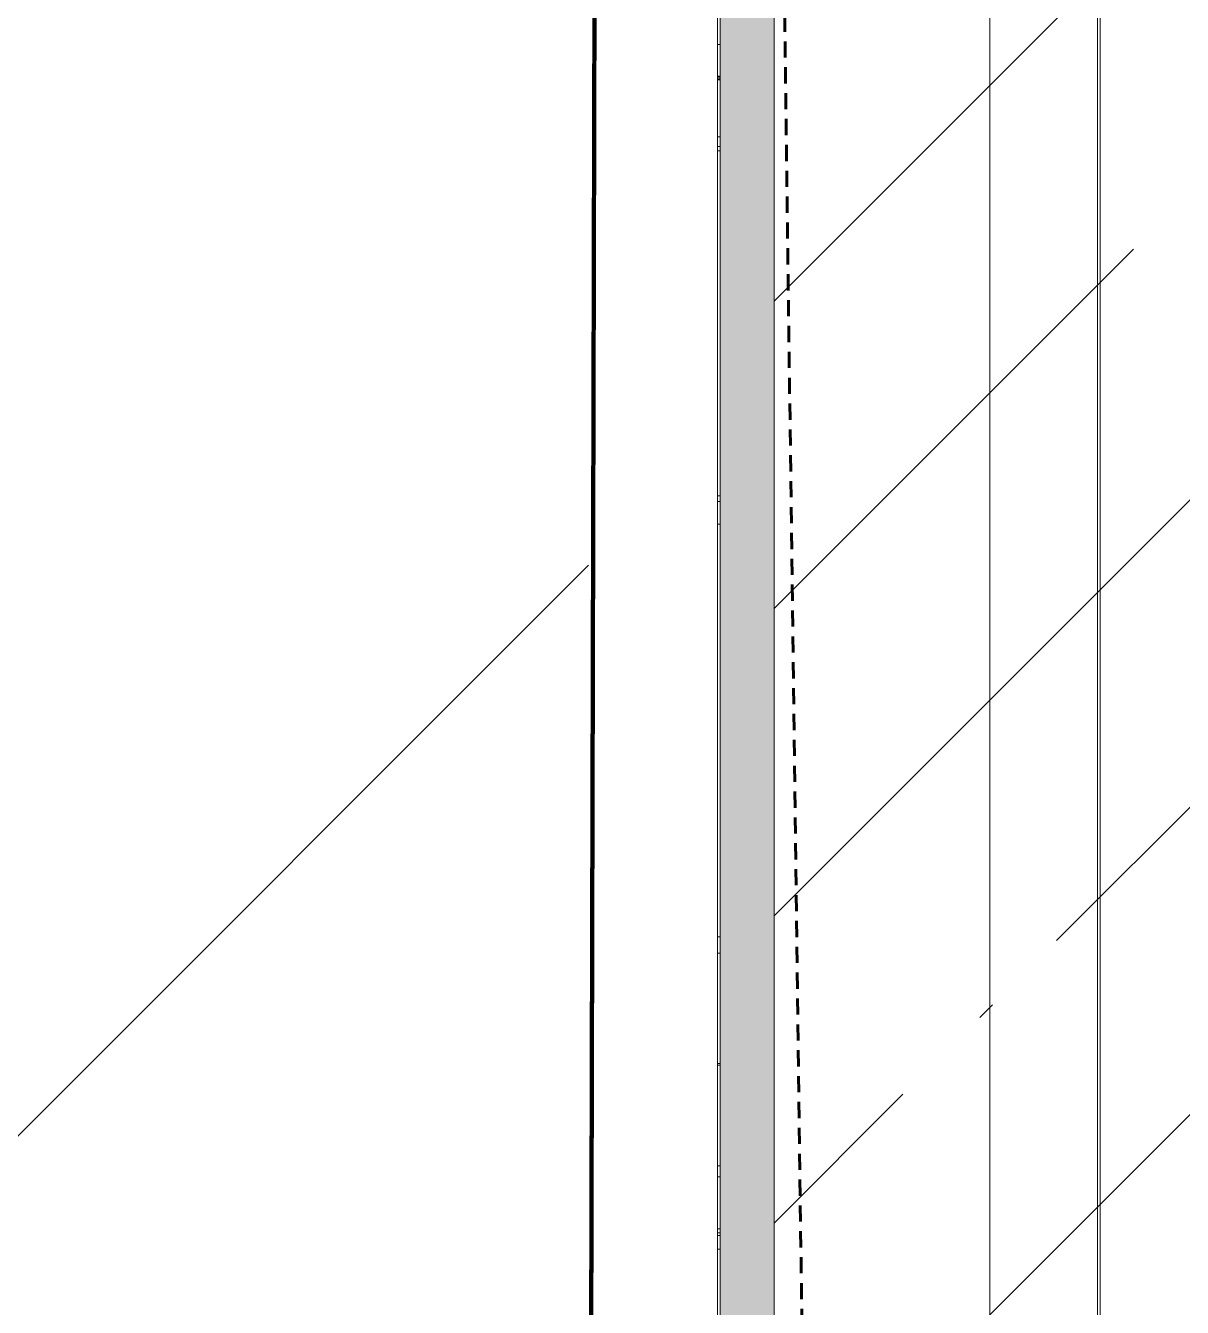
# Model space of a CAD drawing. Header units: millimetres. Extents: x -249154 to 415037, y -45458 to 354837.
# Drawn here: x 106916.9 to 107346.2, y 7169.6 to 7645.2 of the extents above; entities that cross this region are included whole.
import ezdxf

# ---------------------------------------------------------------- set-up
doc = ezdxf.new("R2010")
doc.units = ezdxf.units.MM
doc.linetypes.add('200_ШТРИХ__ш1_п0_6_', pattern=[320, 200, -120])
for name, color, linetype, lineweight in [('0) НЗ Ремонт штукатурка', 6, 'Continuous', 60), ('3)1 шпаклевка', 4, 'Continuous', 35), ('3.4) Шп. фин 4 в 529 поз 11227м2', 6, 'Continuous', 140), ('4) демонтаж НЗ №2', 1, 'Continuous', 35), ('4.1) Дм уборка мусора НЗ 2', 20, 'Continuous', 35), ('A-FLOR', 7, 'Continuous', 9), ('A-GENM-3', 7, 'Continuous', 5), ('I-WALL', 7, 'Continuous', 5), ('Оси', 7, 'Continuous', 9)]:
    doc.layers.add(name, color=color, linetype=linetype, lineweight=lineweight)
doc.layers.add('A-WALL-1', color=9, linetype='Continuous', lineweight=5, true_color=0x808080)
doc.layers.add('A-WALL-FNSH-1', color=9, linetype='Continuous', lineweight=5, true_color=0x808080)

# ---------------------------------------------------------------- blocks, each defined once
blk = doc.blocks.new('Рисунок_горы - Рисунок_горы-31934381-Объем проектирования 1 этажа')
at = {"layer": 'A-GENM-3'}
for p, q in [((107109, 10341.4), (107109, 6202.65)), ((107109, 7185.35), (107109, 7981.09)), ((107109, 7726.02), (107109, 7712.63)), ((107109, 7402.65), (107109, 7707.35)), ((107109, 7707.35), (107109, 7402.65))]:
    blk.add_line(p, q, dxfattribs=at)
for points, knots in [([(107109, 7835.59), (107109, 7835.59), (107109, 7817.1), (107109, 7793.66), (107109, 7777.75)], [0.28057554, 0.28057554, 0.28057554, 0.28057554, 0.28057555, 0.287769784, 0.287769784, 0.287769784, 0.287769784]), ([(107109, 7777.75), (107109, 7777.75), (107109, 7767.9), (107109, 7738.53), (107109, 7726.02)], [0.287769784, 0.287769784, 0.287769784, 0.287769784, 0.287769794, 0.294964029, 0.294964029, 0.294964029, 0.294964029]), ([(107109, 7712.63), (107109, 7712.63), (107109, 7715.99), (107109, 7718.48), (107109, 7719.13)], [0.302158273, 0.302158273, 0.302158273, 0.302158273, 0.302158283, 0.305090294, 0.305090294, 0.305090294, 0.305090294]), ([(107109, 7707.35), (107109, 7707.35), (107109, 7708.95), (107109, 7710.37), (107109, 7711.62)], [0.875, 0.875, 0.875, 0.875, 0.87500001, 0.88713373, 0.88713373, 0.88713373, 0.88713373]), ([(107109, 7426.78), (107109, 7426.78), (107109, 7346.52), (107109, 7313.59), (107109, 7254.1)], [0.0625, 0.0625, 0.0625, 0.0625, 0.06250001, 0.125, 0.125, 0.125, 0.125]), ([(107109, 7343.8), (107109, 7343.8), (107109, 7344.01), (107109, 7344.22), (107109, 7344.41)], [0.333333333, 0.333333333, 0.333333333, 0.333333333, 0.333333343, 0.337540582, 0.337540582, 0.337540582, 0.337540582]), ([(107109, 7321.65), (107109, 7321.65), (107109, 7315.28), (107109, 7310.48), (107109, 7307.03)], [0.16666667, 0.16666667, 0.16666667, 0.16666667, 0.16666668, 0.19022638, 0.19022638, 0.19022638, 0.19022638])]:
    blk.add_open_spline(points, degree=3, knots=knots, dxfattribs=at)
for points in [[(107109, 7719.14), (107109, 7718.4), (107109, 7714.93), (107109, 7707.35)], [(107109, 7712.63), (107109, 7681.93), (107109, 7475.79), (107109, 7426.78)], [(107109, 7423.36), (107109, 7402.32), (107109, 7347.25), (107109, 7321.65)], [(107109, 7356.4), (107109, 7356.98), (107109, 7357.62), (107109, 7358.33)], [(107109, 7312.45), (107109, 7320.8), (107109, 7332.3), (107109, 7343.8)]]:
    blk.add_open_spline(points, degree=3, dxfattribs=at)

msp = doc.modelspace()

# ---------------------------------------------------------------- hatches: boundary and pattern name
at = {"layer": '4.1) Дм уборка мусора НЗ 2'}
h = msp.add_hatch(dxfattribs=at)
h.set_pattern_fill('ANSI31', color=1, scale=444)
h.paths.add_polyline_path([(107117.83, 5788.94), (107129.6, 8231.56), (107131.12, 8882.19), (107131.12, 8883.1), (107125.09, 8883.12), (107128.01, 10127.03), (101656.06, 10139.87), (101643.85, 4940.39), (101623.85, 4940.43), (101612.92, 281.95), (101872.92, 281.34), (101872.1, -68.66), (105510.09, -77.2), (105510.91, 272.8), (106032.91, 271.57), (106032.09, -78.43), (107110.08, -80.96), (107110.95, 289.48), (107110.96, 292.7), (107116.12, 2491.55), (107116.67, 2724.1), (107110.63, 2724.11), (107111.57, 3120.88), (107122.77, 5322.08), (107116.73, 5322.1)])
at = {"layer": 'I-WALL'}
h = msp.add_hatch(dxfattribs=at)
h.set_pattern_fill('FP_1', color=256, style=0, pattern_type=2)
h.set_pattern_definition([(45, (64.7, -136.06), (-114.04925, 114.04925), []), (45, (178.75, -136.06), (-114.04925, 114.04925), [201.612, -40.322, 6.706, -33.617])])
h.paths.add_polyline_path([(107414.7, 2263.94), (107414.7, 10243.94), (107194.7, 10263.94), (107194.7, 2263.94), (107414.5, 2263.94)])
h.paths.add_polyline_path([(107414.7, 10243.94), (107414.7, 10463.94), (107194.7, 10463.94), (107194.74, 10263.94)])
h = msp.add_hatch(dxfattribs=at)
h.set_pattern_fill('FP_191', color=256, style=0, pattern_type=2)
h.set_pattern_definition([(0, (64.7, -136.06), (243.84, 60.96), [20.117, -162.763, 20.117, -162.763, -975.36]), (0, (64.7, -136.06), (243.84, 60.96), [-365.76, 20.117, -345.643, 20.117, -162.763, -426.72]), (0, (64.7, -136.06), (243.84, 60.96), [-914.4, 20.117, -101.803, 20.117, -284.683]), (120, (156.14, -105.58), (-174.71291, 180.691634), [20.117, -162.763, 20.117, -162.763, -975.36]), (120, (156.14, -105.58), (-174.71291, 180.691634), [-365.76, 20.117, -345.643, 20.117, -162.763, -426.72]), (120, (156.14, -105.58), (-174.71291, 180.691634), [-914.4, 20.117, -101.803, 20.117, -284.683]), (240, (186.62, 16.34), (-69.12709, -241.651634), [20.117, -162.763, 20.117, -162.763, -975.36]), (240, (186.62, 16.34), (-69.12709, -241.651634), [-365.76, 20.117, -345.643, 20.117, -162.763, -426.72]), (240, (186.62, 16.34), (-69.12709, -241.651634), [-914.4, 20.117, -101.803, 20.117, -284.683])])
h.paths.add_polyline_path([(107194.7, 13.94), (107194.7, 10243.94), (107174.7, 10243.94), (107174.7, 13.94)])

# ---------------------------------------------------------------- linework, layer by layer
at = {"layer": '0) НЗ Ремонт штукатурка', "color": 3, "linetype": '200_ШТРИХ__ш1_п0_6_', "ltscale": 0.03}
msp.add_lwpolyline([(107269.21, 2277.03), (107173.7, 9544.04)], dxfattribs=at)
at = {"layer": '3)1 шпаклевка', "flags": 128}
msp.add_lwpolyline([(107110.18, 292.7), (107115.34, 2491.55), (107115.89, 2724.1), (107109.86, 2724.11), (107110.79, 3120.88), (107116.82, 3120.87), (107116.83, 3125.05), (107121.99, 5322.08), (107115.95, 5322.1), (107117.05, 5788.94), (107123.08, 5788.92), (107128.82, 8231.56), (107130.34, 8882.2), (107130.35, 8883.11), (107124.31, 8883.12), (107127.23, 10127.03), (101655.28, 10139.87), (101643.08, 4940.39), (101623.08, 4940.44), (101612.14, 281.95)], dxfattribs=at)
at = {"layer": '3.4) Шп. фин 4 в 529 поз 11227м2', "flags": 128}
msp.add_lwpolyline([(107110.96, 292.7), (107116.12, 2491.55), (107116.67, 2724.1), (107110.63, 2724.11), (107111.57, 3120.88), (107117.6, 3120.87), (107117.61, 3125.05), (107122.77, 5322.08), (107116.73, 5322.1), (107117.83, 5788.94), (107123.86, 5788.92), (107129.6, 8231.56), (107131.12, 8882.19), (107131.12, 8883.1), (107125.09, 8883.12), (107128.01, 10127.03), (101656.06, 10139.87), (101643.85, 4940.39), (101623.85, 4940.43), (101612.92, 281.95)], dxfattribs=at)
at = {"layer": '4) демонтаж НЗ №2', "flags": 128}
msp.add_lwpolyline([(107110.96, 292.7), (107116.12, 2491.55), (107116.67, 2724.1), (107110.63, 2724.11), (107111.57, 3120.88), (107117.6, 3120.87), (107117.61, 3125.05), (107122.77, 5322.08), (107116.73, 5322.1), (107117.83, 5788.94), (107123.86, 5788.92), (107129.6, 8231.56), (107131.12, 8882.19), (107131.12, 8883.1), (107125.09, 8883.12), (107128.01, 10127.03), (101656.06, 10139.87), (101643.85, 4940.39), (101623.85, 4940.43), (101612.92, 281.95)], dxfattribs=at)
at = {"layer": 'A-FLOR'}
msp.add_line((107174.7, 10243.94), (107174.7, 33.94), dxfattribs=at)
at = {"layer": 'A-WALL-1'}
msp.add_line((107194.7, 13.94), (107194.7, 10463.94), dxfattribs=at)
at = {"layer": 'A-WALL-FNSH-1'}
for p, q in [((107314.7, 10253.94), (107314.7, 24.44)), ((107315.7, 24.44), (107315.7, 10253.94)), ((107173.7, 8581.56), (107173.7, 7600.42)), ((107173.7, 7600.42), (107174.7, 7600.42)), ((107174.7, 7598.8), (107173.7, 7598.8)), ((107173.7, 7598.8), (107173.7, 7260.01)), ((107174.7, 7470.75), (107173.7, 7470.75)), ((107173.7, 7468.68), (107174.7, 7468.68)), ((107173.7, 7260.01), (107174.7, 7260.01)), ((107174.7, 7259.39), (107173.7, 7259.39)), ((107173.7, 7259.39), (107173.7, 7006.68)), ((107174.7, 7198.66), (107173.7, 7198.66)), ((107173.7, 7196.24), (107174.7, 7196.24))]:
    msp.add_line(p, q, dxfattribs=at)
at = {"layer": 'I-WALL'}
for p, q in [((107174.7, 7638.19), (107173.7, 7638.19)), ((107173.7, 7626.43), (107174.7, 7626.43)), ((107173.7, 7626.04), (107174.7, 7626.04)), ((107174.7, 7625.51), (107173.7, 7625.51)), ((107174.7, 7625.13), (107173.7, 7625.13)), ((107174.7, 7603.92), (107173.7, 7603.92)), ((107173.7, 7460.18), (107174.7, 7460.18)), ((107174.7, 7307.1), (107173.7, 7307.1)), ((107174.7, 7301.05), (107173.7, 7301.05)), ((107173.7, 7222.08), (107174.7, 7222.08)), ((107173.7, 7218.05), (107174.7, 7218.05)), ((107173.7, 7197.23), (107174.7, 7197.23)), ((107173.7, 7191.18), (107174.7, 7191.18))]:
    msp.add_line(p, q, dxfattribs=at)
for points, knots in [([(107173.7, 7626.43), (107173.7, 7633.66), (107173.7, 7640.26), (107173.7, 7635.59), (107173.7, 7608.18), (107173.7, 7567.78), (107173.7, 7528.06), (107173.7, 7511.83), (107173.7, 7487.28), (107173.7, 7470.94), (107173.7, 7464.85), (107173.7, 7460.78), (107173.7, 7460.2), (107173.7, 7460.18)], [-2.06349, -2.06349, -2.06349, -2.06349, -2.003958, -1.932377, -1.83765, -1.718064, -1.60162, -1.47574, -1.346732, -1.215733, -1.118036, -1.016352, -0.956981, -0.956981, -0.956981, -0.956981]), ([(107173.7, 7459.8), (107173.7, 7459.82), (107173.7, 7460.4), (107173.7, 7464.47), (107173.7, 7470.56), (107173.7, 7486.9), (107173.7, 7511.45), (107173.7, 7527.68), (107173.7, 7567.4), (107173.7, 7607.8), (107173.7, 7635.21), (107173.7, 7639.88), (107173.7, 7633.28), (107173.7, 7626.04)], [-1.106509, -1.106509, -1.106509, -1.106509, -1.047139, -0.945454, -0.847758, -0.716759, -0.587751, -0.46187, -0.345426, -0.22584, -0.131113, -0.059532, 0, 0, 0, 0]), ([(107173.7, 7460.18), (107173.7, 7460.18), (107173.7, 7460.54), (107173.7, 7462.26), (107173.7, 7470.21), (107173.7, 7477.11), (107173.7, 7479.41), (107173.7, 7483.56), (107173.7, 7502.45), (107173.7, 7531.3), (107173.7, 7565.16), (107173.7, 7593.65), (107173.7, 7620.8), (107173.7, 7625.51)], [-0.9540591, -0.9540591, -0.9540591, -0.9540591, -0.9092452, -0.8051318, -0.7451716, -0.7166789, -0.6965105, -0.6546649, -0.5682867, -0.4333632, -0.2781403, -0.1149887, 0, 0, 0, 0]), ([(107173.7, 7625.13), (107173.7, 7620.42), (107173.7, 7593.27), (107173.7, 7564.78), (107173.7, 7530.92), (107173.7, 7502.07), (107173.7, 7483.17), (107173.7, 7479.03), (107173.7, 7476.73), (107173.7, 7469.83), (107173.7, 7461.88), (107173.7, 7460.16), (107173.7, 7459.8), (107173.7, 7459.8)], [-2.0634904, -2.0634904, -2.0634904, -2.0634904, -1.9485017, -1.7853501, -1.6301272, -1.4952038, -1.4088255, -1.3669799, -1.3468115, -1.3183188, -1.2583586, -1.1542453, -1.1094313, -1.1094313, -1.1094313, -1.1094313]), ([(107173.7, 7470.75), (107173.7, 7472.98), (107173.7, 7482.28), (107173.7, 7494.56), (107173.7, 7534.28), (107173.7, 7574.68), (107173.7, 7602.09), (107173.7, 7606.19), (107173.7, 7602.5), (107173.7, 7600.42)], [-0.6263302, -0.6263302, -0.6263302, -0.6263302, -0.5877508, -0.4618702, -0.3454264, -0.2258401, -0.1311132, -0.0595321, -0.0272607, -0.0272607, -0.0272607, -0.0272607]), ([(107173.7, 7598.8), (107173.7, 7601.42), (107173.7, 7605.51), (107173.7, 7601.32), (107173.7, 7573.91), (107173.7, 7533.51), (107173.7, 7493.79), (107173.7, 7481.18), (107173.7, 7471.36), (107173.7, 7468.68)], [-2.0403844, -2.0403844, -2.0403844, -2.0403844, -2.0039584, -1.9323773, -1.8376503, -1.718064, -1.6016202, -1.4757396, -1.4297087, -1.4297087, -1.4297087, -1.4297087]), ([(107173.7, 7222.08), (107173.7, 7230.11), (107173.7, 7235.18), (107173.7, 7240.94), (107173.7, 7250.11), (107173.7, 7258.98), (107173.7, 7269.25), (107173.7, 7278), (107173.7, 7286.37), (107173.7, 7292.84), (107173.7, 7300.76), (107173.7, 7305.72), (107173.7, 7308.29), (107173.7, 7301.59), (107173.7, 7280.61), (107173.7, 7239.55), (107173.7, 7213.94), (107173.7, 7198.67), (107173.7, 7198.67), (107173.7, 7197.34), (107173.7, 7197.24), (107173.7, 7197.23)], [-1.570099, -1.570099, -1.570099, -1.570099, -1.541159, -1.501754, -1.446541, -1.382724, -1.319119, -1.257396, -1.183774, -1.104802, -1.027747, -0.955254, -0.896935, -0.833013, -0.751105, -0.652602, -0.534539, -0.451116, -0.365944, -0.289006, -0.279424, -0.279424, -0.279424, -0.279424]), ([(107173.7, 7193.21), (107173.7, 7193.21), (107173.7, 7193.29), (107173.7, 7194.64), (107173.7, 7194.64), (107173.7, 7209.91), (107173.7, 7235.53), (107173.7, 7276.58), (107173.7, 7297.56), (107173.7, 7304.27), (107173.7, 7301.7), (107173.7, 7296.73), (107173.7, 7288.82), (107173.7, 7282.34), (107173.7, 7273.98), (107173.7, 7266.59), (107173.7, 7261.71), (107173.7, 7260.01)], [-1.294183, -1.294183, -1.294183, -1.294183, -1.281093, -1.204155, -1.118982, -1.03556, -0.917496, -0.818994, -0.737085, -0.673164, -0.614845, -0.542352, -0.465296, -0.386325, -0.312703, -0.250979, -0.218443, -0.218443, -0.218443, -0.218443]), ([(107173.7, 7193.21), (107173.7, 7193.21), (107173.7, 7193.32), (107173.7, 7194.64), (107173.7, 7194.64), (107173.7, 7209.91), (107173.7, 7235.53), (107173.7, 7276.58), (107173.7, 7297.56), (107173.7, 7304.27), (107173.7, 7301.7), (107173.7, 7296.73), (107173.7, 7288.82), (107173.7, 7282.34), (107173.7, 7273.98), (107173.7, 7265.22), (107173.7, 7254.95), (107173.7, 7246.08), (107173.7, 7236.91), (107173.7, 7231.16), (107173.7, 7226.08), (107173.7, 7218.05)], [-1.290674, -1.290674, -1.290674, -1.290674, -1.281093, -1.204155, -1.118982, -1.03556, -0.917496, -0.818994, -0.737085, -0.673164, -0.614845, -0.542352, -0.465296, -0.386325, -0.312703, -0.250979, -0.187375, -0.123558, -0.068344, -0.028939, 0, 0, 0, 0]), ([(107173.7, 7259.39), (107173.7, 7260.61), (107173.7, 7264.96), (107173.7, 7271.96), (107173.7, 7280.32), (107173.7, 7286.79), (107173.7, 7294.71), (107173.7, 7299.67), (107173.7, 7302.25), (107173.7, 7295.54), (107173.7, 7274.56), (107173.7, 7233.5), (107173.7, 7207.89), (107173.7, 7192.62), (107173.7, 7192.62), (107173.7, 7191.29), (107173.7, 7191.19), (107173.7, 7191.19)], [-1.342666, -1.342666, -1.342666, -1.342666, -1.319119, -1.257396, -1.183774, -1.104802, -1.027747, -0.955254, -0.896935, -0.833013, -0.751105, -0.652602, -0.534539, -0.451116, -0.365944, -0.289006, -0.279043, -0.279043, -0.279043, -0.279043]), ([(107173.7, 7197.23), (107173.7, 7197.23), (107173.7, 7198.45), (107173.7, 7202.38), (107173.7, 7209), (107173.7, 7221.21)], [-0.275916, -0.275916, -0.275916, -0.275916, -0.1854375, -0.0860846, 0, 0, 0, 0]), ([(107173.7, 7217.19), (107173.7, 7204.97), (107173.7, 7198.35), (107173.7, 7194.43), (107173.7, 7193.21), (107173.7, 7193.21)], [-1.5700987, -1.5700987, -1.5700987, -1.5700987, -1.4840141, -1.3846612, -1.2941827, -1.2941827, -1.2941827, -1.2941827]), ([(107173.7, 7198.66), (107173.7, 7196.73), (107173.7, 7194.4), (107173.7, 7193.26), (107173.7, 7193.21)], [-1.4699248, -1.4699248, -1.4699248, -1.4699248, -1.3846612, -1.2986694, -1.2986694, -1.2986694, -1.2986694]), ([(107173.7, 7191.18), (107173.7, 7191.18), (107173.7, 7192.28), (107173.7, 7194.55), (107173.7, 7196.24)], [-0.2759159, -0.2759159, -0.2759159, -0.2759159, -0.1854375, -0.1062044, -0.1062044, -0.1062044, -0.1062044])]:
    msp.add_open_spline(points, degree=3, knots=knots, dxfattribs=at)
at = {"layer": 'Оси'}
msp.add_lwpolyline([(107274.7, -2042.32), (107274.7, 2957.68), (107274.7, 16892.22), (107274.7, 21892.22)], dxfattribs=at)

# ---------------------------------------------------------------- block references
at = {"layer": 'A-GENM-3'}
msp.add_blockref('Рисунок_горы - Рисунок_горы-31934381-Объем проектирования 1 этажа', (64.7, -136.06), dxfattribs=at)

doc.saveas('drawing.dxf')
